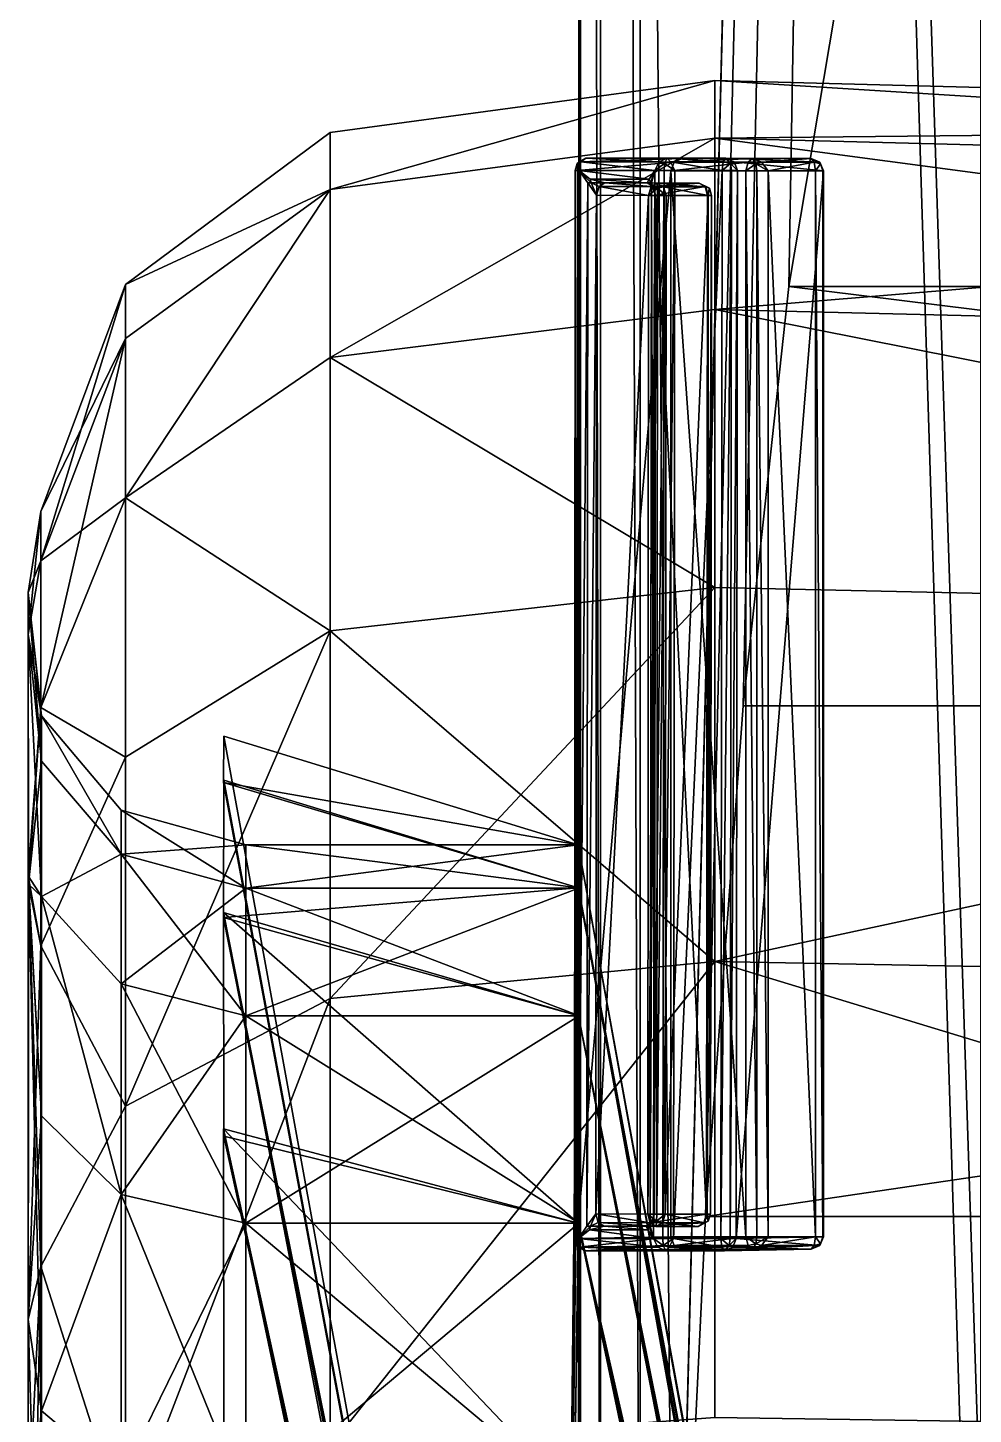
# Model space of a CAD drawing. Extents: x -2.45 to 2.44, y -4.51 to 4.52.
# Drawn here: x -2.2979 to -2.1076, y -2.4475 to -2.1686 of the extents above; entities that cross this region are included whole.
import ezdxf

# ---------------------------------------------------------------- set-up
doc = ezdxf.new("R2010")
doc.units = 0

msp = doc.modelspace()

# ---------------------------------------------------------------- linework, layer by layer
for points in [[(-2.10609, -2.47099, 1.87388), (-2.10609, -0.38171, 1.87388), (-2.17463, -0.38782, 1.64822)], [(-2.16783, -2.55005, 1.32144), (-2.18663, -0.38888, 1.5308), (-2.11295, -0.38231, 0.71035)], [(-2.16715, -2.52499, 1.31384), (-2.16783, -2.55005, 1.32144), (-2.11295, -0.38231, 0.71035)], [(-2.16152, -2.40776, 1.25118), (-2.16715, -2.52499, 1.31384), (-2.11295, -0.38231, 0.71035)], [(-2.11295, -0.38231, 0.71035), (-2.15394, -2.30501, 1.16685), (-2.16152, -2.40776, 1.25118)], [(-2.11295, -0.38231, 0.71035), (-2.14472, -2.22068, 1.0641), (-2.15394, -2.30501, 1.16685)], [(-2.11295, -0.38231, 0.71035), (-2.13419, -2.15801, 0.94686), (-2.14472, -2.22068, 1.0641)], [(-2.18262, -2.56626, 1.61147), (-2.1826, -0.38853, 1.61151), (-2.187, -0.38892, 1.56853)], [(-2.187, -2.5711, 1.56852), (-2.187, -0.38892, 1.56853), (-2.18663, -0.38888, 1.5308)], [(-2.187, -2.5711, 1.56852), (-2.18663, -0.38888, 1.5308), (-2.18663, -2.57071, 1.5308)], [(-2.18262, -2.56626, 1.61147), (-2.187, -0.38892, 1.56853), (-2.187, -2.5711, 1.56852)], [(-2.16783, -2.55005, 1.32144), (-2.18663, -2.57071, 1.5308), (-2.18663, -0.38888, 1.5308)], [(-2.17465, -2.55748, 1.64813), (-2.1826, -0.38853, 1.61151), (-2.18262, -2.56626, 1.61147)], [(-2.17465, -2.55748, 1.64813), (-2.17463, -0.38782, 1.64822), (-2.1826, -0.38853, 1.61151)], [(-2.17463, -0.38782, 1.64822), (-2.17465, -2.55748, 1.64813), (-2.10918, -2.48551, 1.86373)], [(-2.17463, -0.38782, 1.64822), (-2.10918, -2.48551, 1.86373), (-2.10609, -2.47099, 1.87388)], [(-2.13419, -2.15801, 0.94686), (-1.46374, -2.22068, 1.0641), (-2.14472, -2.22068, 1.0641)], [(-2.13419, -2.15801, 0.94686), (-2.14472, -2.22068, 1.0641), (-2.14472, -2.22068, 1.0641)], [(-2.13419, -2.15801, 0.94686), (-2.14472, -2.22068, 1.0641), (-2.13419, -2.15801, 0.94686)], [(-2.13419, -2.15801, 0.94686), (-1.46374, -2.15801, 0.94686), (-1.46374, -2.22068, 1.0641)], [(-2.15965, -2.17919, 0.69632), (-2.23704, -2.18968, 0.69632), (-2.23704, -2.20111, 0.81236)], [(-2.15965, -2.17919, 0.69632), (-2.23704, -2.20111, 0.81236), (-2.15965, -2.19082, 0.81441)], [(-2.15965, -2.17919, 0.69632), (-2.15965, -2.19082, 0.57823), (-2.23704, -2.20111, 0.58028)], [(-2.15965, -2.17919, 0.69632), (-2.23704, -2.20111, 0.58028), (-2.23704, -2.18968, 0.69632)], [(-1.84293, -2.18755, 0.69632), (-2.15965, -2.17919, 0.69632), (-2.15965, -2.19082, 0.81441)], [(-1.84293, -2.19902, 0.57986), (-2.15965, -2.19082, 0.57823), (-2.15965, -2.17919, 0.69632)], [(-1.84293, -2.19902, 0.57986), (-2.15965, -2.17919, 0.69632), (-1.84293, -2.18755, 0.69632)], [(-1.84293, -2.18755, 0.69632), (-2.15965, -2.19082, 0.81441), (-1.84293, -2.19902, 0.81277)], [(-2.23704, -2.20111, 0.58028), (-2.2782, -2.22025, 0.69632), (-2.23704, -2.18968, 0.69632)], [(-2.2782, -2.22025, 0.69632), (-2.23704, -2.20111, 0.81236), (-2.23704, -2.18968, 0.69632)], [(-2.15965, -2.19082, 0.81441), (-2.23704, -2.20111, 0.81236), (-2.23704, -2.23496, 0.92394)], [(-2.15965, -2.19082, 0.81441), (-2.23704, -2.23496, 0.92394), (-2.15965, -2.22526, 0.92796)], [(-2.15965, -2.19082, 0.57823), (-2.15965, -2.22526, 0.46468), (-2.23704, -2.23496, 0.46869)], [(-2.15965, -2.19082, 0.57823), (-2.23704, -2.23496, 0.46869), (-2.23704, -2.20111, 0.58028)], [(-1.84293, -2.23299, 0.92475), (-1.84293, -2.19902, 0.81277), (-2.15965, -2.19082, 0.81441)], [(-1.84293, -2.23299, 0.92475), (-2.15965, -2.19082, 0.81441), (-2.15965, -2.22526, 0.92796)], [(-1.84293, -2.19902, 0.57986), (-2.15965, -2.22526, 0.46468), (-2.15965, -2.19082, 0.57823)], [(-2.18558, -2.19485, 1.7183), (-2.1866, -2.19557, 1.71701), (-2.18735, -2.19589, 1.71825)], [(-2.18558, -2.19485, 1.7183), (-2.18735, -2.19589, 1.71825), (-2.18685, -2.19557, 1.71956)], [(-2.18685, -2.19557, 1.71956), (-2.16621, -2.19491, 1.74874), (-2.18558, -2.19485, 1.7183)], [(-2.18685, -2.19557, 1.71956), (-2.16781, -2.19565, 1.74949), (-2.16621, -2.19491, 1.74874)], [(-2.18558, -2.19485, 1.7183), (-2.17081, -2.19557, 1.69994), (-2.1866, -2.19557, 1.71701)], [(-2.15207, -2.19492, 1.75634), (-2.16925, -2.19485, 1.70063), (-2.18558, -2.19485, 1.7183)], [(-2.15207, -2.19492, 1.75634), (-2.18558, -2.19485, 1.7183), (-2.16621, -2.19491, 1.74874)], [(-2.18558, -2.19485, 1.7183), (-2.16925, -2.19485, 1.70063), (-2.17081, -2.19557, 1.69994)], [(-2.16925, -2.19485, 1.70063), (-2.16978, -2.19589, 1.69879), (-2.17081, -2.19557, 1.69994)], [(-2.16925, -2.19485, 1.70063), (-2.16858, -2.19557, 1.69846), (-2.16978, -2.19589, 1.69879)], [(-2.14022, -2.19492, 1.7527), (-2.1574, -2.19485, 1.69697), (-2.16925, -2.19485, 1.70063)], [(-2.14022, -2.19492, 1.7527), (-2.16925, -2.19485, 1.70063), (-2.15207, -2.19492, 1.75634)], [(-2.16925, -2.19485, 1.70063), (-2.1574, -2.19485, 1.69697), (-2.15794, -2.19557, 1.69522)], [(-2.16925, -2.19485, 1.70063), (-2.15794, -2.19557, 1.69522), (-2.16858, -2.19557, 1.69846)], [(-2.15207, -2.19492, 1.75634), (-2.16621, -2.19491, 1.74874), (-2.16781, -2.19565, 1.74949)], [(-2.15207, -2.19492, 1.75634), (-2.16781, -2.19565, 1.74949), (-2.15291, -2.19564, 1.75747)], [(-2.1574, -2.19485, 1.69697), (-2.1565, -2.19589, 1.69506), (-2.15794, -2.19557, 1.69522)], [(-2.1574, -2.19485, 1.69697), (-2.15575, -2.19557, 1.69637), (-2.1565, -2.19589, 1.69506)], [(-2.1574, -2.19485, 1.69697), (-2.14022, -2.19492, 1.7527), (-2.13849, -2.19565, 1.75234)], [(-2.1574, -2.19485, 1.69697), (-2.13849, -2.19565, 1.75234), (-2.15575, -2.19557, 1.69637)], [(-2.15207, -2.19492, 1.75634), (-2.15291, -2.19564, 1.75747), (-2.1514, -2.19597, 1.75814)], [(-2.15207, -2.19492, 1.75634), (-2.1514, -2.19597, 1.75814), (-2.15023, -2.19565, 1.75786)], [(-2.15023, -2.19565, 1.75786), (-2.14022, -2.19492, 1.7527), (-2.15207, -2.19492, 1.75634)], [(-2.15023, -2.19565, 1.75786), (-2.13963, -2.19565, 1.7546), (-2.14022, -2.19492, 1.7527)], [(-2.14022, -2.19492, 1.7527), (-2.13963, -2.19565, 1.7546), (-2.13835, -2.19597, 1.75389)], [(-2.14022, -2.19492, 1.7527), (-2.13835, -2.19597, 1.75389), (-2.13849, -2.19565, 1.75234)], [(-2.18692, -2.19732, 1.71634), (-2.18707, -2.41217, 1.71587), (-2.18786, -2.41216, 1.71781)], [(-2.18692, -2.19732, 1.71634), (-2.18786, -2.41216, 1.71781), (-2.18771, -2.19732, 1.71825)], [(-2.18771, -2.19732, 1.71825), (-2.18786, -2.41216, 1.71781), (-2.18742, -2.41214, 1.71979)], [(-2.18692, -2.19732, 1.71634), (-2.18771, -2.19732, 1.71825), (-2.18735, -2.19589, 1.71825)], [(-2.18726, -2.19733, 1.72026), (-2.18735, -2.19589, 1.71825), (-2.18771, -2.19732, 1.71825)], [(-2.18771, -2.19732, 1.71825), (-2.18742, -2.41214, 1.71979), (-2.18726, -2.19733, 1.72026)], [(-2.16847, -2.1974, 1.7498), (-2.18726, -2.19733, 1.72026), (-2.18742, -2.41214, 1.71979)], [(-2.16847, -2.1974, 1.7498), (-2.18742, -2.41214, 1.71979), (-2.16847, -2.41181, 1.7498)], [(-2.18692, -2.19732, 1.71634), (-2.18735, -2.19589, 1.71825), (-2.1866, -2.19557, 1.71701)], [(-2.18726, -2.19733, 1.72026), (-2.18685, -2.19557, 1.71956), (-2.18735, -2.19589, 1.71825)], [(-2.18726, -2.19733, 1.72026), (-2.16781, -2.19565, 1.74949), (-2.18685, -2.19557, 1.71956)], [(-2.18726, -2.19733, 1.72026), (-2.16847, -2.1974, 1.7498), (-2.16781, -2.19565, 1.74949)], [(-2.18692, -2.19732, 1.71634), (-2.18707, -2.41217, 1.71587), (-2.18707, -2.41217, 1.71587)], [(-2.18692, -2.19732, 1.71634), (-2.18707, -2.41217, 1.71587), (-2.18692, -2.19732, 1.71634)], [(-2.18521, -2.1998, 1.71553), (-2.18707, -2.41217, 1.71587), (-2.18692, -2.19732, 1.71634)], [(-2.1866, -2.19557, 1.71701), (-2.1717, -2.19732, 1.69992), (-2.18692, -2.19732, 1.71634)], [(-2.1717, -2.19732, 1.69992), (-2.18692, -2.19732, 1.71634), (-2.18692, -2.19732, 1.71634)], [(-2.1717, -2.19732, 1.69992), (-2.18692, -2.19732, 1.71634), (-2.1717, -2.19732, 1.69992)], [(-2.18692, -2.19732, 1.71634), (-2.18471, -2.19907, 1.715), (-2.18448, -2.1998, 1.71522)], [(-2.18692, -2.19732, 1.71634), (-2.18448, -2.1998, 1.71522), (-2.18521, -2.1998, 1.71553)], [(-2.18692, -2.19732, 1.71634), (-2.1717, -2.19732, 1.69992), (-2.17284, -2.19907, 1.70223)], [(-2.18692, -2.19732, 1.71634), (-2.17284, -2.19907, 1.70223), (-2.18471, -2.19907, 1.715)], [(-2.1866, -2.19557, 1.71701), (-2.17081, -2.19557, 1.69994), (-2.1717, -2.19732, 1.69992)], [(-2.1717, -2.19732, 1.69992), (-2.1726, -2.1998, 1.70245), (-2.17284, -2.19907, 1.70223)], [(-2.1717, -2.19732, 1.69992), (-2.17196, -2.41217, 1.69908), (-2.17261, -2.40969, 1.70087)], [(-2.1717, -2.19732, 1.69992), (-2.17261, -2.40969, 1.70087), (-2.17235, -2.1998, 1.7017)], [(-2.1717, -2.19732, 1.69992), (-2.17235, -2.1998, 1.7017), (-2.1726, -2.1998, 1.70245)], [(-2.17196, -2.41217, 1.69908), (-2.1717, -2.19732, 1.69992), (-2.1717, -2.19732, 1.69992)], [(-2.17196, -2.41217, 1.69908), (-2.1717, -2.19732, 1.69992), (-2.17196, -2.41217, 1.69908)], [(-2.16983, -2.19732, 1.69842), (-2.17009, -2.41217, 1.69757), (-2.17196, -2.41217, 1.69908)], [(-2.16983, -2.19732, 1.69842), (-2.17196, -2.41217, 1.69908), (-2.1717, -2.19732, 1.69992)], [(-2.1717, -2.19732, 1.69992), (-2.17081, -2.19557, 1.69994), (-2.16978, -2.19589, 1.69879)], [(-2.1717, -2.19732, 1.69992), (-2.16978, -2.19589, 1.69879), (-2.16983, -2.19732, 1.69842)], [(-2.16766, -2.19732, 1.69736), (-2.16792, -2.41217, 1.69652), (-2.17009, -2.41217, 1.69757)], [(-2.16766, -2.19732, 1.69736), (-2.17009, -2.41217, 1.69757), (-2.16983, -2.19732, 1.69842)], [(-2.16766, -2.19732, 1.69736), (-2.16983, -2.19732, 1.69842), (-2.16978, -2.19589, 1.69879)], [(-2.16766, -2.19732, 1.69736), (-2.16978, -2.19589, 1.69879), (-2.16858, -2.19557, 1.69846)], [(-2.16858, -2.19557, 1.69846), (-2.15794, -2.19557, 1.69522), (-2.15818, -2.19732, 1.69444)], [(-2.16858, -2.19557, 1.69846), (-2.15818, -2.19732, 1.69444), (-2.16766, -2.19732, 1.69736)], [(-2.15291, -2.19564, 1.75747), (-2.16781, -2.19565, 1.74949), (-2.16847, -2.1974, 1.7498)], [(-2.15291, -2.19564, 1.75747), (-2.16847, -2.1974, 1.7498), (-2.15342, -2.1974, 1.75787)], [(-2.15342, -2.41181, 1.75787), (-2.15342, -2.1974, 1.75787), (-2.16847, -2.1974, 1.7498)], [(-2.15342, -2.41181, 1.75787), (-2.16847, -2.1974, 1.7498), (-2.16847, -2.41181, 1.7498)], [(-2.15818, -2.19732, 1.69444), (-2.15844, -2.41217, 1.6936), (-2.16792, -2.41217, 1.69652)], [(-2.15818, -2.19732, 1.69444), (-2.16792, -2.41217, 1.69652), (-2.16766, -2.19732, 1.69736)], [(-2.1563, -2.19732, 1.69458), (-2.15655, -2.41216, 1.69377), (-2.15844, -2.41217, 1.6936)], [(-2.1563, -2.19732, 1.69458), (-2.15844, -2.41217, 1.6936), (-2.15818, -2.19732, 1.69444)], [(-2.15818, -2.19732, 1.69444), (-2.15794, -2.19557, 1.69522), (-2.1565, -2.19589, 1.69506)], [(-2.15818, -2.19732, 1.69444), (-2.1565, -2.19589, 1.69506), (-2.1563, -2.19732, 1.69458)], [(-2.15508, -2.19732, 1.69608), (-2.15534, -2.41215, 1.69523), (-2.15655, -2.41216, 1.69377)], [(-2.15508, -2.19732, 1.69608), (-2.15655, -2.41216, 1.69377), (-2.1563, -2.19732, 1.69458)], [(-2.15508, -2.19732, 1.69608), (-2.1565, -2.19589, 1.69506), (-2.15575, -2.19557, 1.69637)], [(-2.15508, -2.19732, 1.69608), (-2.1563, -2.19732, 1.69458), (-2.1565, -2.19589, 1.69506)], [(-2.15575, -2.19557, 1.69637), (-2.13849, -2.19565, 1.75234), (-2.13775, -2.1974, 1.75229)], [(-2.15575, -2.19557, 1.69637), (-2.13775, -2.1974, 1.75229), (-2.15508, -2.19732, 1.69608)], [(-2.13775, -2.1974, 1.75229), (-2.15534, -2.41215, 1.69523), (-2.15508, -2.19732, 1.69608)], [(-2.13775, -2.1974, 1.75229), (-2.13775, -2.41183, 1.75229), (-2.15534, -2.41215, 1.69523)], [(-2.15342, -2.1974, 1.75787), (-2.1514, -2.19597, 1.75814), (-2.15291, -2.19564, 1.75747)], [(-2.15342, -2.1974, 1.75787), (-2.15118, -2.1974, 1.75848), (-2.1514, -2.19597, 1.75814)], [(-2.15118, -2.41181, 1.75848), (-2.15118, -2.1974, 1.75848), (-2.15342, -2.1974, 1.75787)], [(-2.15118, -2.41181, 1.75848), (-2.15342, -2.1974, 1.75787), (-2.15342, -2.41181, 1.75787)], [(-2.14887, -2.1974, 1.75831), (-2.15023, -2.19565, 1.75786), (-2.1514, -2.19597, 1.75814)], [(-2.14887, -2.1974, 1.75831), (-2.1514, -2.19597, 1.75814), (-2.15118, -2.1974, 1.75848)], [(-2.14887, -2.41181, 1.75831), (-2.14887, -2.1974, 1.75831), (-2.15118, -2.1974, 1.75848)], [(-2.14887, -2.41181, 1.75831), (-2.15118, -2.1974, 1.75848), (-2.15118, -2.41181, 1.75848)], [(-2.14887, -2.1974, 1.75831), (-2.13963, -2.19565, 1.7546), (-2.15023, -2.19565, 1.75786)], [(-2.14887, -2.1974, 1.75831), (-2.13939, -2.1974, 1.75538), (-2.13963, -2.19565, 1.7546)], [(-2.13939, -2.41181, 1.75538), (-2.13939, -2.1974, 1.75538), (-2.14887, -2.1974, 1.75831)], [(-2.13939, -2.41181, 1.75538), (-2.14887, -2.1974, 1.75831), (-2.14887, -2.41181, 1.75831)], [(-2.13939, -2.1974, 1.75538), (-2.13835, -2.19597, 1.75389), (-2.13963, -2.19565, 1.7546)], [(-2.13939, -2.1974, 1.75538), (-2.13793, -2.1974, 1.75417), (-2.13835, -2.19597, 1.75389)], [(-2.13791, -2.41182, 1.75424), (-2.13793, -2.1974, 1.75417), (-2.13939, -2.1974, 1.75538)], [(-2.13791, -2.41182, 1.75424), (-2.13939, -2.1974, 1.75538), (-2.13939, -2.41181, 1.75538)], [(-2.13775, -2.1974, 1.75229), (-2.13849, -2.19565, 1.75234), (-2.13835, -2.19597, 1.75389)], [(-2.13775, -2.1974, 1.75229), (-2.13835, -2.19597, 1.75389), (-2.13793, -2.1974, 1.75417)], [(-2.13775, -2.41183, 1.75229), (-2.13775, -2.1974, 1.75229), (-2.13793, -2.1974, 1.75417)], [(-2.13775, -2.41183, 1.75229), (-2.13793, -2.1974, 1.75417), (-2.13791, -2.41182, 1.75424)], [(-2.18521, -2.1998, 1.71553), (-2.18535, -2.40969, 1.71507), (-2.18707, -2.41217, 1.71587)], [(-2.18343, -2.20228, 1.71617), (-2.18535, -2.40969, 1.71507), (-2.18521, -2.1998, 1.71553)], [(-2.18343, -2.20228, 1.71617), (-2.18521, -2.1998, 1.71553), (-2.18448, -2.1998, 1.71522)], [(-2.18174, -2.19981, 1.71436), (-2.18448, -2.1998, 1.71522), (-2.18471, -2.19907, 1.715)], [(-2.18471, -2.19907, 1.715), (-2.17284, -2.19907, 1.70223), (-2.17323, -2.19981, 1.70523)], [(-2.18471, -2.19907, 1.715), (-2.17323, -2.19981, 1.70523), (-2.18174, -2.19981, 1.71436)], [(-2.18343, -2.20228, 1.71617), (-2.18448, -2.1998, 1.71522), (-2.18293, -2.20053, 1.71565)], [(-2.18174, -2.19981, 1.71436), (-2.18293, -2.20053, 1.71565), (-2.18448, -2.1998, 1.71522)], [(-2.17296, -2.20232, 1.72573), (-2.18343, -2.20228, 1.71617), (-2.18293, -2.20053, 1.71565)], [(-2.17246, -2.20057, 1.7252), (-2.18293, -2.20053, 1.71565), (-2.18174, -2.19981, 1.71436)], [(-2.17296, -2.20232, 1.72573), (-2.18293, -2.20053, 1.71565), (-2.17246, -2.20057, 1.7252)], [(-2.18174, -2.19981, 1.71436), (-2.17323, -2.19981, 1.70523), (-2.16277, -2.19984, 1.71479)], [(-2.18174, -2.19981, 1.71436), (-2.16277, -2.19984, 1.71479), (-2.17127, -2.19984, 1.72392)], [(-2.17246, -2.20057, 1.7252), (-2.18174, -2.19981, 1.71436), (-2.17127, -2.19984, 1.72392)], [(-2.17323, -2.19981, 1.70523), (-2.17284, -2.19907, 1.70223), (-2.1726, -2.1998, 1.70245)], [(-2.17323, -2.19981, 1.70523), (-2.1726, -2.1998, 1.70245), (-2.17204, -2.20053, 1.70394)], [(-2.17204, -2.20053, 1.70394), (-2.16277, -2.19984, 1.71479), (-2.17323, -2.19981, 1.70523)], [(-2.17296, -2.20232, 1.72573), (-2.17246, -2.20057, 1.7252), (-2.17119, -2.2009, 1.72593)], [(-2.17235, -2.1998, 1.7017), (-2.17261, -2.40969, 1.70087), (-2.1718, -2.40722, 1.7026)], [(-2.17155, -2.20228, 1.70341), (-2.17204, -2.20053, 1.70394), (-2.1726, -2.1998, 1.70245)], [(-2.17155, -2.20228, 1.70341), (-2.1726, -2.1998, 1.70245), (-2.17235, -2.1998, 1.7017)], [(-2.17127, -2.19984, 1.72392), (-2.17119, -2.2009, 1.72593), (-2.17246, -2.20057, 1.7252)], [(-2.17235, -2.1998, 1.7017), (-2.1718, -2.40722, 1.7026), (-2.17155, -2.20228, 1.70341)], [(-2.17204, -2.20053, 1.70394), (-2.16157, -2.20057, 1.7135), (-2.16277, -2.19984, 1.71479)], [(-2.17155, -2.20228, 1.70341), (-2.16157, -2.20057, 1.7135), (-2.17204, -2.20053, 1.70394)], [(-2.17155, -2.20228, 1.70341), (-2.16108, -2.20232, 1.71296), (-2.16157, -2.20057, 1.7135)], [(-2.17127, -2.19984, 1.72392), (-2.16998, -2.20058, 1.7251), (-2.17119, -2.2009, 1.72593)], [(-2.17127, -2.19984, 1.72392), (-2.16277, -2.19984, 1.71479), (-2.16147, -2.20058, 1.71597)], [(-2.17127, -2.19984, 1.72392), (-2.16147, -2.20058, 1.71597), (-2.16998, -2.20058, 1.7251)], [(-2.16944, -2.20233, 1.72559), (-2.17119, -2.2009, 1.72593), (-2.16998, -2.20058, 1.7251)], [(-2.16998, -2.20058, 1.7251), (-2.16147, -2.20058, 1.71597), (-2.16094, -2.20233, 1.71645)], [(-2.16998, -2.20058, 1.7251), (-2.16094, -2.20233, 1.71645), (-2.16944, -2.20233, 1.72559)], [(-2.16277, -2.19984, 1.71479), (-2.16157, -2.20057, 1.7135), (-2.16073, -2.2009, 1.7147)], [(-2.16277, -2.19984, 1.71479), (-2.16073, -2.2009, 1.7147), (-2.16147, -2.20058, 1.71597)], [(-2.16108, -2.20232, 1.71296), (-2.16073, -2.2009, 1.7147), (-2.16157, -2.20057, 1.7135)], [(-2.16094, -2.20233, 1.71645), (-2.16147, -2.20058, 1.71597), (-2.16073, -2.2009, 1.7147)], [(-1.84293, -2.19902, 0.57986), (-1.84293, -2.23299, 0.46788), (-2.15965, -2.22526, 0.46468)], [(-2.2782, -2.2632, 0.48039), (-2.2782, -2.23109, 0.58624), (-2.23704, -2.20111, 0.58028)], [(-2.2782, -2.2632, 0.48039), (-2.23704, -2.20111, 0.58028), (-2.23704, -2.23496, 0.46869)], [(-2.23704, -2.20111, 0.58028), (-2.2782, -2.23109, 0.58624), (-2.2782, -2.22025, 0.69632)], [(-2.2782, -2.22025, 0.69632), (-2.2782, -2.23109, 0.80639), (-2.23704, -2.20111, 0.81236)], [(-2.23704, -2.20111, 0.81236), (-2.2782, -2.23109, 0.80639), (-2.2782, -2.2632, 0.91224)], [(-2.23704, -2.20111, 0.81236), (-2.2782, -2.2632, 0.91224), (-2.23704, -2.23496, 0.92394)], [(-2.18343, -2.20228, 1.71617), (-2.18356, -2.40722, 1.71572), (-2.18535, -2.40969, 1.71507)], [(-2.18356, -2.40722, 1.71572), (-2.18343, -2.20228, 1.71617), (-2.17296, -2.20232, 1.72573)], [(-2.18356, -2.40722, 1.71572), (-2.17296, -2.20232, 1.72573), (-2.17309, -2.40726, 1.72528)], [(-2.17117, -2.20233, 1.72638), (-2.17309, -2.40726, 1.72528), (-2.17296, -2.20232, 1.72573)], [(-2.17117, -2.20233, 1.72638), (-2.17132, -2.40726, 1.72592), (-2.17309, -2.40726, 1.72528)], [(-2.17296, -2.20232, 1.72573), (-2.17119, -2.2009, 1.72593), (-2.17117, -2.20233, 1.72638)], [(-2.17155, -2.20228, 1.70341), (-2.1718, -2.40722, 1.7026), (-2.16133, -2.40726, 1.71216)], [(-2.17155, -2.20228, 1.70341), (-2.16133, -2.40726, 1.71216), (-2.16108, -2.20232, 1.71296)], [(-2.16944, -2.20233, 1.72559), (-2.16961, -2.40726, 1.7251), (-2.17132, -2.40726, 1.72592)], [(-2.16944, -2.20233, 1.72559), (-2.17132, -2.40726, 1.72592), (-2.17117, -2.20233, 1.72638)], [(-2.16944, -2.20233, 1.72559), (-2.17117, -2.20233, 1.72638), (-2.17119, -2.2009, 1.72593)], [(-2.16094, -2.20233, 1.71645), (-2.16116, -2.40726, 1.71567), (-2.16961, -2.40726, 1.7251)], [(-2.16094, -2.20233, 1.71645), (-2.16961, -2.40726, 1.7251), (-2.16944, -2.20233, 1.72559)], [(-2.16108, -2.20232, 1.71296), (-2.16133, -2.40726, 1.71216), (-2.16052, -2.40726, 1.71388)], [(-2.16028, -2.20233, 1.71468), (-2.16052, -2.40726, 1.71388), (-2.16116, -2.40726, 1.71567)], [(-2.16028, -2.20233, 1.71468), (-2.16116, -2.40726, 1.71567), (-2.16094, -2.20233, 1.71645)], [(-2.16108, -2.20232, 1.71296), (-2.16028, -2.20233, 1.71468), (-2.16073, -2.2009, 1.7147)], [(-2.16108, -2.20232, 1.71296), (-2.16052, -2.40726, 1.71388), (-2.16028, -2.20233, 1.71468)], [(-2.16094, -2.20233, 1.71645), (-2.16073, -2.2009, 1.7147), (-2.16028, -2.20233, 1.71468)], [(-2.29524, -2.27585, 0.59514), (-2.29524, -2.26589, 0.69632), (-2.2782, -2.22025, 0.69632)], [(-2.29524, -2.27585, 0.59514), (-2.2782, -2.22025, 0.69632), (-2.2782, -2.23109, 0.58624)], [(-2.29524, -2.26589, 0.69632), (-2.2782, -2.23109, 0.80639), (-2.2782, -2.22025, 0.69632)], [(-2.14472, -2.22068, 1.0641), (-1.46374, -2.30501, 1.16685), (-2.15394, -2.30501, 1.16685)], [(-2.14472, -2.22068, 1.0641), (-2.15394, -2.30501, 1.16685), (-2.15394, -2.30501, 1.16685)], [(-2.14472, -2.22068, 1.0641), (-2.15394, -2.30501, 1.16685), (-2.14472, -2.22068, 1.0641)], [(-2.14472, -2.22068, 1.0641), (-1.46374, -2.22068, 1.0641), (-1.46374, -2.30501, 1.16685)], [(-2.15965, -2.2812, 1.0326), (-2.15965, -2.22526, 0.92796), (-2.23704, -2.23496, 0.92394)], [(-2.15965, -2.2812, 0.36003), (-2.23704, -2.23496, 0.46869), (-2.15965, -2.22526, 0.46468)], [(-1.84293, -2.28815, 1.02796), (-1.84293, -2.23299, 0.92475), (-2.15965, -2.22526, 0.92796)], [(-1.84293, -2.28815, 1.02796), (-2.15965, -2.22526, 0.92796), (-2.15965, -2.2812, 1.0326)], [(-1.84293, -2.28815, 0.36468), (-2.15965, -2.2812, 0.36003), (-2.15965, -2.22526, 0.46468)], [(-1.84293, -2.28815, 0.36468), (-2.15965, -2.22526, 0.46468), (-1.84293, -2.23299, 0.46788)], [(-2.29524, -2.30536, 0.49786), (-2.29524, -2.27585, 0.59514), (-2.2782, -2.23109, 0.58624)], [(-2.29524, -2.30536, 0.49786), (-2.2782, -2.23109, 0.58624), (-2.2782, -2.2632, 0.48039)], [(-2.29524, -2.26589, 0.69632), (-2.29524, -2.27585, 0.79749), (-2.2782, -2.23109, 0.80639)], [(-2.29524, -2.27585, 0.79749), (-2.2782, -2.2632, 0.91224), (-2.2782, -2.23109, 0.80639)], [(-2.23704, -2.28993, 0.36586), (-2.2782, -2.2632, 0.48039), (-2.23704, -2.23496, 0.46869)], [(-2.2782, -2.2632, 0.91224), (-2.23704, -2.28993, 1.02677), (-2.23704, -2.23496, 0.92394)], [(-2.15965, -2.2812, 1.0326), (-2.23704, -2.23496, 0.92394), (-2.23704, -2.28993, 1.02677)], [(-2.15965, -2.2812, 0.36003), (-2.23704, -2.28993, 0.36586), (-2.23704, -2.23496, 0.46869)], [(-2.2782, -2.31534, 0.38284), (-2.29524, -2.30536, 0.49786), (-2.2782, -2.2632, 0.48039)], [(-2.29524, -2.27585, 0.79749), (-2.29524, -2.30536, 0.89478), (-2.2782, -2.2632, 0.91224)], [(-2.29524, -2.30536, 0.89478), (-2.2782, -2.31534, 1.00979), (-2.2782, -2.2632, 0.91224)], [(-2.23704, -2.28993, 0.36586), (-2.2782, -2.31534, 0.38284), (-2.2782, -2.2632, 0.48039)], [(-2.2782, -2.2632, 0.91224), (-2.2782, -2.31534, 1.00979), (-2.23704, -2.28993, 1.02677)], [(-2.29524, -2.26589, 0.69632), (-2.29781, -2.28223, 0.63987), (-2.29776, -2.29066, 0.79455)], [(-2.29524, -2.26589, 0.69632), (-2.29524, -2.27585, 0.59514), (-2.29781, -2.28223, 0.63987)], [(-2.29524, -2.26589, 0.69632), (-2.29776, -2.29066, 0.79455), (-2.29524, -2.27585, 0.79749)], [(-2.29524, -2.30536, 0.49786), (-2.29781, -2.28223, 0.63987), (-2.29524, -2.27585, 0.59514)], [(-2.29776, -2.29066, 0.79455), (-2.29524, -2.30536, 0.89478), (-2.29524, -2.27585, 0.79749)], [(-2.15965, -2.2812, 1.0326), (-2.23704, -2.28993, 1.02677), (-2.23704, -2.3639, 1.11691)], [(-2.15965, -2.2812, 1.0326), (-2.23704, -2.3639, 1.11691), (-2.15965, -2.35647, 1.12433)], [(-2.15965, -2.35647, 0.2683), (-2.23704, -2.28993, 0.36586), (-2.15965, -2.2812, 0.36003)], [(-1.84293, -2.28815, 1.02796), (-2.15965, -2.2812, 1.0326), (-2.15965, -2.35647, 1.12433)], [(-1.84293, -2.28815, 0.36468), (-2.15965, -2.35647, 0.2683), (-2.15965, -2.2812, 0.36003)], [(-2.29524, -2.30536, 0.49786), (-2.29771, -2.34089, 0.45272), (-2.29781, -2.28223, 0.63987)], [(-2.29507, -2.31616, 0.60316), (-2.29781, -2.28223, 0.63987), (-2.29771, -2.34089, 0.45272)], [(-2.29507, -2.31616, 0.60316), (-2.29507, -2.30699, 0.69632), (-2.29781, -2.28223, 0.63987)], [(-2.29776, -2.29066, 0.79455), (-2.29781, -2.28223, 0.63987), (-2.29507, -2.30699, 0.69632)], [(-2.2782, -2.38551, 0.29734), (-2.2782, -2.31534, 0.38284), (-2.23704, -2.28993, 0.36586)], [(-2.2782, -2.38551, 0.29734), (-2.23704, -2.28993, 0.36586), (-2.23704, -2.3639, 0.27572)], [(-2.23704, -2.28993, 1.02677), (-2.2782, -2.31534, 1.00979), (-2.2782, -2.38551, 1.09529)], [(-2.23704, -2.28993, 1.02677), (-2.2782, -2.38551, 1.09529), (-2.23704, -2.3639, 1.11691)], [(-2.15965, -2.35647, 0.2683), (-2.23704, -2.3639, 0.27572), (-2.23704, -2.28993, 0.36586)], [(-1.84293, -2.28815, 1.02796), (-2.15965, -2.35647, 1.12433), (-1.84293, -2.36239, 1.11841)], [(-1.84293, -2.28815, 0.36468), (-1.84293, -2.36239, 0.27422), (-2.15965, -2.35647, 0.2683)], [(-2.29776, -2.29066, 0.79455), (-2.29776, -2.3392, 0.93433), (-2.29524, -2.30536, 0.89478)], [(-2.29776, -2.29066, 0.79455), (-2.29507, -2.30699, 0.69632), (-2.29507, -2.31616, 0.78947)], [(-2.29507, -2.34334, 0.87905), (-2.29776, -2.3392, 0.93433), (-2.29776, -2.29066, 0.79455)], [(-2.29507, -2.34334, 0.87905), (-2.29776, -2.29066, 0.79455), (-2.29507, -2.31616, 0.78947)], [(-2.29776, -2.3392, 0.93433), (-2.29524, -2.35329, 0.98444), (-2.29524, -2.30536, 0.89478)], [(-2.29771, -2.34089, 0.45272), (-2.29524, -2.30536, 0.49786), (-2.29524, -2.35329, 0.4082)], [(-2.2782, -2.31534, 0.38284), (-2.29524, -2.35329, 0.4082), (-2.29524, -2.30536, 0.49786)], [(-2.29524, -2.30536, 0.89478), (-2.29524, -2.35329, 0.98444), (-2.2782, -2.31534, 1.00979)], [(-1.46374, -2.30501, 1.16685), (-1.46374, -2.40776, 1.25118), (-2.16152, -2.40776, 1.25118)], [(-1.46374, -2.30501, 1.16685), (-2.16152, -2.40776, 1.25118), (-2.15394, -2.30501, 1.16685)], [(-2.16152, -2.40776, 1.25118), (-2.15394, -2.30501, 1.16685), (-2.15394, -2.30501, 1.16685)], [(-2.16152, -2.40776, 1.25118), (-2.15394, -2.30501, 1.16685), (-2.16152, -2.40776, 1.25118)], [(-2.29507, -2.30699, 0.69632), (-2.29507, -2.31616, 0.60316), (-2.27904, -2.33484, 0.60687)], [(-2.29507, -2.30699, 0.69632), (-2.27904, -2.33484, 0.60687), (-2.27904, -2.32603, 0.69632)], [(-2.27904, -2.33484, 0.78576), (-2.29507, -2.31616, 0.78947), (-2.29507, -2.30699, 0.69632)], [(-2.27904, -2.33484, 0.78576), (-2.29507, -2.30699, 0.69632), (-2.27904, -2.32603, 0.69632)], [(-2.25845, -2.32043, 0.60265), (-2.19092, -2.68086, 0.69765), (-2.25839, -2.31109, 0.69765)], [(-2.18711, -2.33295, 0.69632), (-2.25845, -2.32043, 0.60265), (-2.25839, -2.31109, 0.69765)], [(-2.19092, -2.68086, 0.69765), (-2.18711, -2.33295, 0.69632), (-2.25839, -2.31109, 0.69765)], [(-2.29507, -2.31616, 0.60316), (-2.29771, -2.34089, 0.45272), (-2.29507, -2.34334, 0.51358)], [(-2.2782, -2.38551, 0.29734), (-2.29524, -2.35329, 0.4082), (-2.2782, -2.31534, 0.38284)], [(-2.29524, -2.35329, 0.98444), (-2.2782, -2.38551, 1.09529), (-2.2782, -2.31534, 1.00979)], [(-2.27904, -2.33484, 0.60687), (-2.29507, -2.31616, 0.60316), (-2.29507, -2.34334, 0.51358)], [(-2.29507, -2.34334, 0.87905), (-2.29507, -2.31616, 0.78947), (-2.27904, -2.33484, 0.78576)], [(-2.19092, -2.68259, 0.71522), (-2.25845, -2.34762, 0.87872), (-2.25839, -2.31993, 0.78736)], [(-2.25845, -2.34762, 0.87872), (-2.18711, -2.34163, 0.78441), (-2.25839, -2.31993, 0.78736)], [(-2.25845, -2.32043, 0.60265), (-2.19092, -2.68312, 0.67479), (-2.19092, -2.68086, 0.69765)], [(-2.18711, -2.33295, 0.69632), (-2.18705, -2.34164, 0.60823), (-2.25845, -2.32043, 0.60265)], [(-2.18705, -2.34164, 0.60823), (-2.19092, -2.68312, 0.67479), (-2.25845, -2.32043, 0.60265)], [(-2.18711, -2.34163, 0.78441), (-2.19092, -2.68259, 0.71522), (-2.25839, -2.31993, 0.78736)], [(-2.27904, -2.32603, 0.69632), (-2.27904, -2.33484, 0.60687), (-2.25396, -2.34167, 0.60823)], [(-2.27904, -2.32603, 0.69632), (-2.25396, -2.34167, 0.60823), (-2.25396, -2.33299, 0.69632)], [(-2.27904, -2.33484, 0.78576), (-2.27904, -2.32603, 0.69632), (-2.25396, -2.33299, 0.69632)], [(-2.27904, -2.33484, 0.78576), (-2.25396, -2.33299, 0.69632), (-2.25396, -2.34167, 0.7844)], [(-2.25396, -2.33299, 0.69632), (-2.25396, -2.34167, 0.60823), (-2.18707, -2.34165, 0.60838)], [(-2.25396, -2.33299, 0.69632), (-2.18707, -2.34165, 0.60838), (-2.1871, -2.333, 0.69632)], [(-2.25396, -2.34167, 0.7844), (-2.25396, -2.33299, 0.69632), (-2.1871, -2.333, 0.69632)], [(-2.25396, -2.34167, 0.7844), (-2.1871, -2.333, 0.69632), (-2.18705, -2.34167, 0.7844)], [(-2.19092, -2.68086, 0.69765), (-2.12449, -2.67584, 0.69632), (-2.18711, -2.33295, 0.69632)], [(-2.18711, -2.33295, 0.69632), (-2.12449, -2.67584, 0.69632), (-2.12449, -2.67793, 0.67512)], [(-2.18711, -2.33295, 0.69632), (-2.12449, -2.67793, 0.67512), (-2.18705, -2.34164, 0.60823)], [(-2.1871, -2.333, 0.69632), (-2.12452, -2.67609, 0.68376), (-2.12449, -2.67793, 0.71751)], [(-2.1871, -2.333, 0.69632), (-2.12449, -2.67793, 0.71751), (-2.18705, -2.34167, 0.7844)], [(-2.1871, -2.333, 0.69632), (-2.18707, -2.34165, 0.60838), (-2.12452, -2.67609, 0.68376)], [(-2.27904, -2.33484, 0.60687), (-2.29507, -2.34334, 0.51358), (-2.27904, -2.36092, 0.52087)], [(-2.29507, -2.34334, 0.87905), (-2.27904, -2.33484, 0.78576), (-2.27904, -2.36092, 0.87176)], [(-2.25396, -2.34167, 0.60823), (-2.27904, -2.33484, 0.60687), (-2.27904, -2.36092, 0.52087)], [(-2.25396, -2.36736, 0.8691), (-2.27904, -2.36092, 0.87176), (-2.27904, -2.33484, 0.78576)], [(-2.25396, -2.36736, 0.8691), (-2.27904, -2.33484, 0.78576), (-2.25396, -2.34167, 0.7844)], [(-2.29524, -2.35329, 0.98444), (-2.29776, -2.3392, 0.93433), (-2.29776, -2.42846, 1.05235)], [(-2.29776, -2.3392, 0.93433), (-2.29507, -2.34334, 0.87905), (-2.29507, -2.38746, 0.9616)], [(-2.29776, -2.42846, 1.05235), (-2.29776, -2.3392, 0.93433), (-2.29507, -2.38746, 0.9616)], [(-2.29524, -2.41778, 0.32961), (-2.29781, -2.46925, 0.30125), (-2.29771, -2.34089, 0.45272)], [(-2.29771, -2.34089, 0.45272), (-2.29781, -2.46925, 0.30125), (-2.29507, -2.44685, 0.35867)], [(-2.29524, -2.41778, 0.32961), (-2.29771, -2.34089, 0.45272), (-2.29524, -2.35329, 0.4082)], [(-2.29771, -2.34089, 0.45272), (-2.29507, -2.44685, 0.35867), (-2.29507, -2.38746, 0.43103)], [(-2.29507, -2.38746, 0.43103), (-2.29507, -2.34334, 0.51358), (-2.29771, -2.34089, 0.45272)], [(-2.25396, -2.34167, 0.60823), (-2.27904, -2.36092, 0.52087), (-2.25396, -2.36736, 0.52354)], [(-2.25845, -2.34762, 0.87872), (-2.18705, -2.36734, 0.86911), (-2.18711, -2.34163, 0.78441)], [(-2.25396, -2.34167, 0.60823), (-2.18707, -2.36731, 0.52367), (-2.18707, -2.34165, 0.60838)], [(-2.25396, -2.34167, 0.60823), (-2.25396, -2.36736, 0.52354), (-2.18707, -2.36731, 0.52367)], [(-2.25396, -2.36736, 0.8691), (-2.25396, -2.34167, 0.7844), (-2.18705, -2.34167, 0.7844)], [(-2.25396, -2.36736, 0.8691), (-2.18705, -2.34167, 0.7844), (-2.18707, -2.36742, 0.86923)], [(-2.18711, -2.34163, 0.78441), (-2.12449, -2.67793, 0.71751), (-2.19092, -2.68259, 0.71522)], [(-2.18705, -2.34164, 0.60823), (-2.12449, -2.67793, 0.67512), (-2.19092, -2.68312, 0.67479)], [(-2.18711, -2.34163, 0.78441), (-2.18705, -2.36734, 0.86911), (-2.12449, -2.68411, 0.7379)], [(-2.18711, -2.34163, 0.78441), (-2.12449, -2.68411, 0.7379), (-2.12449, -2.67793, 0.71751)], [(-2.12447, -2.68911, 0.6433), (-2.12452, -2.67609, 0.68376), (-2.18707, -2.34165, 0.60838)], [(-2.12447, -2.68911, 0.6433), (-2.18707, -2.34165, 0.60838), (-2.18707, -2.36731, 0.52367)], [(-2.12449, -2.67793, 0.71751), (-2.18707, -2.36742, 0.86923), (-2.18705, -2.34167, 0.7844)], [(-2.29507, -2.34334, 0.51358), (-2.29507, -2.38746, 0.43103), (-2.27904, -2.40329, 0.44161)], [(-2.29507, -2.34334, 0.51358), (-2.27904, -2.40329, 0.44161), (-2.27904, -2.36092, 0.52087)], [(-2.27904, -2.40329, 0.95102), (-2.29507, -2.38746, 0.9616), (-2.29507, -2.34334, 0.87905)], [(-2.27904, -2.40329, 0.95102), (-2.29507, -2.34334, 0.87905), (-2.27904, -2.36092, 0.87176)], [(-2.19092, -2.69907, 0.63764), (-2.19092, -2.68824, 0.65789), (-2.25845, -2.3466, 0.51638)], [(-2.19092, -2.69907, 0.63764), (-2.25845, -2.3466, 0.51638), (-2.25839, -2.39161, 0.4322)], [(-2.25845, -2.3466, 0.51638), (-2.18705, -2.36734, 0.52353), (-2.18711, -2.40905, 0.44545)], [(-2.25845, -2.3466, 0.51638), (-2.18711, -2.40905, 0.44545), (-2.25839, -2.39161, 0.4322)], [(-2.19092, -2.68824, 0.65789), (-2.18705, -2.36734, 0.52353), (-2.25845, -2.3466, 0.51638)], [(-2.19092, -2.68259, 0.71522), (-2.19092, -2.68926, 0.7372), (-2.25845, -2.34762, 0.87872)], [(-2.19092, -2.68926, 0.7372), (-2.18705, -2.36734, 0.86911), (-2.25845, -2.34762, 0.87872)], [(-2.29524, -2.35329, 0.98444), (-2.29776, -2.42846, 1.05235), (-2.29524, -2.41778, 1.06302)], [(-2.2782, -2.38551, 0.29734), (-2.29524, -2.41778, 0.32961), (-2.29524, -2.35329, 0.4082)], [(-2.29524, -2.35329, 0.98444), (-2.29524, -2.41778, 1.06302), (-2.2782, -2.38551, 1.09529)], [(-2.15965, -2.35647, 1.12433), (-2.23704, -2.3639, 1.11691), (-2.23704, -2.45403, 1.19088)], [(-2.15965, -2.35647, 1.12433), (-2.23704, -2.45403, 1.19088), (-2.15965, -2.4482, 1.19961)], [(-2.15965, -2.35647, 0.2683), (-2.15965, -2.4482, 0.19302), (-2.23704, -2.45403, 0.20175)], [(-2.15965, -2.35647, 0.2683), (-2.23704, -2.45403, 0.20175), (-2.23704, -2.3639, 0.27572)], [(-1.84293, -2.45285, 1.19265), (-1.84293, -2.36239, 1.11841), (-2.15965, -2.35647, 1.12433)], [(-1.84293, -2.45285, 1.19265), (-2.15965, -2.35647, 1.12433), (-2.15965, -2.4482, 1.19961)], [(-1.84293, -2.45285, 0.19998), (-2.15965, -2.4482, 0.19302), (-2.15965, -2.35647, 0.2683)], [(-1.84293, -2.45285, 0.19998), (-2.15965, -2.35647, 0.2683), (-1.84293, -2.36239, 0.27422)], [(-2.25396, -2.36736, 0.52354), (-2.27904, -2.36092, 0.52087), (-2.27904, -2.40329, 0.44161)], [(-2.25396, -2.40908, 0.94715), (-2.27904, -2.40329, 0.95102), (-2.27904, -2.36092, 0.87176)], [(-2.25396, -2.40908, 0.94715), (-2.27904, -2.36092, 0.87176), (-2.25396, -2.36736, 0.8691)], [(-2.2782, -2.47101, 0.22717), (-2.2782, -2.38551, 0.29734), (-2.23704, -2.3639, 0.27572)], [(-2.2782, -2.47101, 0.22717), (-2.23704, -2.3639, 0.27572), (-2.23704, -2.45403, 0.20175)], [(-2.23704, -2.3639, 1.11691), (-2.2782, -2.38551, 1.09529), (-2.2782, -2.47101, 1.16546)], [(-2.23704, -2.3639, 1.11691), (-2.2782, -2.47101, 1.16546), (-2.23704, -2.45403, 1.19088)], [(-2.25396, -2.36736, 0.52354), (-2.27904, -2.40329, 0.44161), (-2.25396, -2.40908, 0.44548)], [(-2.25396, -2.36736, 0.52354), (-2.18707, -2.40901, 0.4456), (-2.18707, -2.36731, 0.52367)], [(-2.25396, -2.36736, 0.52354), (-2.25396, -2.40908, 0.44548), (-2.18707, -2.40901, 0.4456)], [(-2.25396, -2.40908, 0.94715), (-2.25396, -2.36736, 0.8691), (-2.18707, -2.36742, 0.86923)], [(-2.25396, -2.40908, 0.94715), (-2.18707, -2.36742, 0.86923), (-2.18707, -2.40917, 0.94727)], [(-2.19092, -2.68926, 0.7372), (-2.12449, -2.68411, 0.7379), (-2.18705, -2.36734, 0.86911)], [(-2.19092, -2.68824, 0.65789), (-2.12449, -2.68411, 0.65474), (-2.18705, -2.36734, 0.52353)], [(-2.18711, -2.40905, 0.44545), (-2.18705, -2.36734, 0.52353), (-2.12449, -2.68411, 0.65474)], [(-2.18707, -2.36731, 0.52367), (-2.18707, -2.40901, 0.4456), (-2.12447, -2.68911, 0.6433)], [(-2.12449, -2.67793, 0.71751), (-2.12447, -2.68742, 0.74617), (-2.18707, -2.36742, 0.86923)], [(-2.18707, -2.40917, 0.94727), (-2.18707, -2.36742, 0.86923), (-2.12447, -2.68742, 0.74617)], [(-2.29776, -2.42846, 1.05235), (-2.29507, -2.38746, 0.9616), (-2.29507, -2.44685, 1.03396)], [(-2.2782, -2.47101, 0.22717), (-2.29524, -2.41778, 0.32961), (-2.2782, -2.38551, 0.29734)], [(-2.29524, -2.41778, 1.06302), (-2.2782, -2.47101, 1.16546), (-2.2782, -2.38551, 1.09529)], [(-2.27904, -2.40329, 0.44161), (-2.29507, -2.38746, 0.43103), (-2.29507, -2.44685, 0.35867)], [(-2.29507, -2.44685, 1.03396), (-2.29507, -2.38746, 0.9616), (-2.27904, -2.40329, 0.95102)], [(-2.25845, -2.39012, 0.95822), (-2.19092, -2.69759, 0.75278), (-2.19092, -2.71216, 0.77053)], [(-2.25845, -2.39012, 0.95822), (-2.19092, -2.71216, 0.77053), (-2.25839, -2.45069, 1.032)], [(-2.18711, -2.40905, 0.94718), (-2.19092, -2.69759, 0.75278), (-2.25845, -2.39012, 0.95822)], [(-2.18705, -2.46521, 1.01559), (-2.18711, -2.40905, 0.94718), (-2.25845, -2.39012, 0.95822)], [(-2.18705, -2.46521, 1.01559), (-2.25845, -2.39012, 0.95822), (-2.25839, -2.45069, 1.032)], [(-2.18711, -2.40905, 0.44545), (-2.19092, -2.69907, 0.63764), (-2.25839, -2.39161, 0.4322)], [(-2.27904, -2.40329, 0.44161), (-2.29507, -2.44685, 0.35867), (-2.27904, -2.46031, 0.37213)], [(-2.29507, -2.44685, 1.03396), (-2.27904, -2.40329, 0.95102), (-2.27904, -2.46031, 1.0205)], [(-2.25396, -2.40908, 0.44548), (-2.27904, -2.40329, 0.44161), (-2.27904, -2.46031, 0.37213)], [(-2.25396, -2.46523, 1.01557), (-2.27904, -2.46031, 1.0205), (-2.27904, -2.40329, 0.95102)], [(-2.25396, -2.46523, 1.01557), (-2.27904, -2.40329, 0.95102), (-2.25396, -2.40908, 0.94715)], [(-2.25396, -2.40908, 0.44548), (-2.27904, -2.46031, 0.37213), (-2.25396, -2.46523, 0.37706)], [(-2.25396, -2.40908, 0.44548), (-2.18705, -2.46523, 0.37706), (-2.18707, -2.40901, 0.4456)], [(-2.25396, -2.40908, 0.44548), (-2.25396, -2.46523, 0.37706), (-2.18705, -2.46523, 0.37706)], [(-2.25396, -2.46523, 1.01557), (-2.25396, -2.40908, 0.94715), (-2.18707, -2.40917, 0.94727)], [(-2.25396, -2.46523, 1.01557), (-2.18707, -2.40917, 0.94727), (-2.18707, -2.46534, 1.01567)], [(-2.18711, -2.40905, 0.94718), (-2.12449, -2.69415, 0.75668), (-2.19092, -2.69759, 0.75278)], [(-2.18711, -2.40905, 0.44545), (-2.12449, -2.69415, 0.63595), (-2.19092, -2.69907, 0.63764)], [(-2.18711, -2.40905, 0.44545), (-2.12449, -2.68411, 0.65474), (-2.12449, -2.69415, 0.63595)], [(-2.18711, -2.40905, 0.94718), (-2.18705, -2.46521, 1.01559), (-2.12449, -2.70766, 0.77314)], [(-2.18711, -2.40905, 0.94718), (-2.12449, -2.70766, 0.77314), (-2.12449, -2.69415, 0.75668)], [(-2.12449, -2.70766, 0.61949), (-2.12447, -2.68911, 0.6433), (-2.18707, -2.40901, 0.4456)], [(-2.12449, -2.70766, 0.61949), (-2.18707, -2.40901, 0.4456), (-2.18705, -2.46523, 0.37706)], [(-2.12447, -2.68742, 0.74617), (-2.18707, -2.46534, 1.01567), (-2.18707, -2.40917, 0.94727)], [(-2.18707, -2.41217, 1.71587), (-2.18535, -2.40969, 1.71507), (-2.18462, -2.40969, 1.71475)], [(-2.18707, -2.41217, 1.71587), (-2.18462, -2.40969, 1.71475), (-2.18486, -2.41042, 1.71453)], [(-2.18356, -2.40722, 1.71572), (-2.18462, -2.40969, 1.71475), (-2.18535, -2.40969, 1.71507)], [(-2.18191, -2.4097, 1.71387), (-2.18486, -2.41042, 1.71453), (-2.18462, -2.40969, 1.71475)], [(-2.17309, -2.41042, 1.70141), (-2.18486, -2.41042, 1.71453), (-2.18191, -2.4097, 1.71387)], [(-2.18356, -2.40722, 1.71572), (-2.18308, -2.40897, 1.71517), (-2.18462, -2.40969, 1.71475)], [(-2.18191, -2.4097, 1.71387), (-2.18462, -2.40969, 1.71475), (-2.18308, -2.40897, 1.71517)], [(-2.17261, -2.40901, 1.72473), (-2.18308, -2.40897, 1.71517), (-2.18356, -2.40722, 1.71572)], [(-2.17261, -2.40901, 1.72473), (-2.18356, -2.40722, 1.71572), (-2.17309, -2.40726, 1.72528)], [(-2.17144, -2.40974, 1.72343), (-2.18191, -2.4097, 1.71387), (-2.18308, -2.40897, 1.71517)], [(-2.17144, -2.40974, 1.72343), (-2.18308, -2.40897, 1.71517), (-2.17261, -2.40901, 1.72473)], [(-2.17346, -2.4097, 1.70443), (-2.18191, -2.4097, 1.71387), (-2.17144, -2.40974, 1.72343)], [(-2.17309, -2.41042, 1.70141), (-2.18191, -2.4097, 1.71387), (-2.17346, -2.4097, 1.70443)], [(-2.17346, -2.4097, 1.70443), (-2.17228, -2.40897, 1.70314), (-2.17286, -2.40969, 1.70163)], [(-2.16182, -2.40901, 1.71269), (-2.17228, -2.40897, 1.70314), (-2.17346, -2.4097, 1.70443)], [(-2.16182, -2.40901, 1.71269), (-2.17346, -2.4097, 1.70443), (-2.16299, -2.40974, 1.71399)], [(-2.17346, -2.4097, 1.70443), (-2.17286, -2.40969, 1.70163), (-2.17309, -2.41042, 1.70141)], [(-2.17346, -2.4097, 1.70443), (-2.17144, -2.40974, 1.72343), (-2.16299, -2.40974, 1.71399)], [(-2.17309, -2.40726, 1.72528), (-2.17132, -2.40726, 1.72592), (-2.17134, -2.40869, 1.72546)], [(-2.17309, -2.40726, 1.72528), (-2.17134, -2.40869, 1.72546), (-2.17261, -2.40901, 1.72473)], [(-2.17196, -2.41217, 1.69908), (-2.17309, -2.41042, 1.70141), (-2.17286, -2.40969, 1.70163)], [(-2.1718, -2.40722, 1.7026), (-2.17261, -2.40969, 1.70087), (-2.17286, -2.40969, 1.70163)], [(-2.1718, -2.40722, 1.7026), (-2.17286, -2.40969, 1.70163), (-2.17228, -2.40897, 1.70314)], [(-2.17196, -2.41217, 1.69908), (-2.17286, -2.40969, 1.70163), (-2.17261, -2.40969, 1.70087)], [(-2.17144, -2.40974, 1.72343), (-2.17261, -2.40901, 1.72473), (-2.17134, -2.40869, 1.72546)], [(-2.16133, -2.40726, 1.71216), (-2.1718, -2.40722, 1.7026), (-2.17228, -2.40897, 1.70314)], [(-2.16133, -2.40726, 1.71216), (-2.17228, -2.40897, 1.70314), (-2.16182, -2.40901, 1.71269)], [(-2.17144, -2.40974, 1.72343), (-2.17134, -2.40869, 1.72546), (-2.17015, -2.40901, 1.72461)], [(-2.16299, -2.40974, 1.71399), (-2.17144, -2.40974, 1.72343), (-2.17015, -2.40901, 1.72461)], [(-2.16961, -2.40726, 1.7251), (-2.17015, -2.40901, 1.72461), (-2.17134, -2.40869, 1.72546)], [(-2.16961, -2.40726, 1.7251), (-2.17134, -2.40869, 1.72546), (-2.17132, -2.40726, 1.72592)], [(-2.16169, -2.40901, 1.71518), (-2.17015, -2.40901, 1.72461), (-2.16961, -2.40726, 1.7251)], [(-2.16299, -2.40974, 1.71399), (-2.17015, -2.40901, 1.72461), (-2.16169, -2.40901, 1.71518)], [(-2.16169, -2.40901, 1.71518), (-2.16961, -2.40726, 1.7251), (-2.16116, -2.40726, 1.71567)], [(-1.46374, -2.40776, 1.25118), (-1.46374, -2.52499, 1.31384), (-2.16715, -2.52499, 1.31384)], [(-1.46374, -2.40776, 1.25118), (-2.16715, -2.52499, 1.31384), (-2.16152, -2.40776, 1.25118)], [(-2.16715, -2.52499, 1.31384), (-2.16152, -2.40776, 1.25118), (-2.16152, -2.40776, 1.25118)], [(-2.16715, -2.52499, 1.31384), (-2.16152, -2.40776, 1.25118), (-2.16715, -2.52499, 1.31384)], [(-2.16299, -2.40974, 1.71399), (-2.16169, -2.40901, 1.71518), (-2.16098, -2.40869, 1.7139)], [(-2.16299, -2.40974, 1.71399), (-2.16098, -2.40869, 1.7139), (-2.16182, -2.40901, 1.71269)], [(-2.16133, -2.40726, 1.71216), (-2.16182, -2.40901, 1.71269), (-2.16098, -2.40869, 1.7139)], [(-2.16116, -2.40726, 1.71567), (-2.16098, -2.40869, 1.7139), (-2.16169, -2.40901, 1.71518)], [(-2.16133, -2.40726, 1.71216), (-2.16098, -2.40869, 1.7139), (-2.16052, -2.40726, 1.71388)], [(-2.16116, -2.40726, 1.71567), (-2.16052, -2.40726, 1.71388), (-2.16098, -2.40869, 1.7139)], [(-2.18742, -2.41214, 1.71979), (-2.18786, -2.41216, 1.71781), (-2.18747, -2.41359, 1.71777)], [(-2.18707, -2.41217, 1.71587), (-2.18747, -2.41359, 1.71777), (-2.18786, -2.41216, 1.71781)], [(-2.18742, -2.41214, 1.71979), (-2.18747, -2.41359, 1.71777), (-2.18693, -2.4139, 1.71917)], [(-2.18707, -2.41217, 1.71587), (-2.18668, -2.41391, 1.71639), (-2.18747, -2.41359, 1.71777)], [(-2.16847, -2.41181, 1.7498), (-2.18742, -2.41214, 1.71979), (-2.18693, -2.4139, 1.71917)], [(-2.17196, -2.41217, 1.69908), (-2.18707, -2.41217, 1.71587), (-2.18486, -2.41042, 1.71453)], [(-2.18707, -2.41217, 1.71587), (-2.17196, -2.41217, 1.69908), (-2.17196, -2.41217, 1.69908)], [(-2.18707, -2.41217, 1.71587), (-2.17196, -2.41217, 1.69908), (-2.18707, -2.41217, 1.71587)], [(-2.17107, -2.41392, 1.6991), (-2.18668, -2.41391, 1.71639), (-2.18707, -2.41217, 1.71587)], [(-2.17107, -2.41392, 1.6991), (-2.18707, -2.41217, 1.71587), (-2.17196, -2.41217, 1.69908)], [(-2.16847, -2.41181, 1.7498), (-2.18693, -2.4139, 1.71917), (-2.16781, -2.41358, 1.74949)], [(-2.17196, -2.41217, 1.69908), (-2.18486, -2.41042, 1.71453), (-2.17309, -2.41042, 1.70141)], [(-2.17196, -2.41217, 1.69908), (-2.17009, -2.41217, 1.69757), (-2.17004, -2.4136, 1.69794)], [(-2.17196, -2.41217, 1.69908), (-2.17004, -2.4136, 1.69794), (-2.17107, -2.41392, 1.6991)], [(-2.16792, -2.41217, 1.69652), (-2.17004, -2.4136, 1.69794), (-2.17009, -2.41217, 1.69757)], [(-2.16792, -2.41217, 1.69652), (-2.16885, -2.41391, 1.69761), (-2.17004, -2.4136, 1.69794)], [(-2.15822, -2.41391, 1.69433), (-2.16885, -2.41391, 1.69761), (-2.16792, -2.41217, 1.69652)], [(-2.16781, -2.41358, 1.74949), (-2.15342, -2.41181, 1.75787), (-2.16847, -2.41181, 1.7498)], [(-2.15822, -2.41391, 1.69433), (-2.16792, -2.41217, 1.69652), (-2.15844, -2.41217, 1.6936)], [(-2.16781, -2.41358, 1.74949), (-2.15291, -2.41358, 1.75747), (-2.15342, -2.41181, 1.75787)], [(-2.15844, -2.41217, 1.6936), (-2.15655, -2.41216, 1.69377), (-2.15676, -2.41359, 1.6942)], [(-2.15844, -2.41217, 1.6936), (-2.15676, -2.41359, 1.6942), (-2.15822, -2.41391, 1.69433)], [(-2.15534, -2.41215, 1.69523), (-2.15601, -2.41391, 1.69553), (-2.15676, -2.41359, 1.6942)], [(-2.15534, -2.41215, 1.69523), (-2.15676, -2.41359, 1.6942), (-2.15655, -2.41216, 1.69377)], [(-2.13849, -2.41358, 1.75234), (-2.15601, -2.41391, 1.69553), (-2.15534, -2.41215, 1.69523)], [(-2.13849, -2.41358, 1.75234), (-2.15534, -2.41215, 1.69523), (-2.13775, -2.41183, 1.75229)], [(-2.15342, -2.41181, 1.75787), (-2.15291, -2.41358, 1.75747), (-2.1514, -2.41325, 1.75814)], [(-2.15342, -2.41181, 1.75787), (-2.1514, -2.41325, 1.75814), (-2.15118, -2.41181, 1.75848)], [(-2.14887, -2.41181, 1.75831), (-2.15118, -2.41181, 1.75848), (-2.1514, -2.41325, 1.75814)], [(-2.14887, -2.41181, 1.75831), (-2.1514, -2.41325, 1.75814), (-2.15023, -2.41357, 1.75787)], [(-2.13939, -2.41181, 1.75538), (-2.14887, -2.41181, 1.75831), (-2.15023, -2.41357, 1.75787)], [(-2.13939, -2.41181, 1.75538), (-2.15023, -2.41357, 1.75787), (-2.13965, -2.41357, 1.75453)], [(-2.13939, -2.41181, 1.75538), (-2.13965, -2.41357, 1.75453), (-2.13835, -2.41325, 1.75389)], [(-2.13939, -2.41181, 1.75538), (-2.13835, -2.41325, 1.75389), (-2.13791, -2.41182, 1.75424)], [(-2.13775, -2.41183, 1.75229), (-2.13835, -2.41325, 1.75389), (-2.13849, -2.41358, 1.75234)], [(-2.13775, -2.41183, 1.75229), (-2.13791, -2.41182, 1.75424), (-2.13835, -2.41325, 1.75389)], [(-2.18575, -2.41462, 1.71779), (-2.18693, -2.4139, 1.71917), (-2.18747, -2.41359, 1.71777)], [(-2.18575, -2.41462, 1.71779), (-2.18747, -2.41359, 1.71777), (-2.18668, -2.41391, 1.71639)], [(-2.16781, -2.41358, 1.74949), (-2.18693, -2.4139, 1.71917), (-2.18575, -2.41462, 1.71779)], [(-2.16951, -2.41463, 1.69977), (-2.18575, -2.41462, 1.71779), (-2.18668, -2.41391, 1.71639)], [(-2.16951, -2.41463, 1.69977), (-2.18668, -2.41391, 1.71639), (-2.17107, -2.41392, 1.6991)], [(-2.16781, -2.41358, 1.74949), (-2.18575, -2.41462, 1.71779), (-2.16622, -2.41433, 1.74873)], [(-2.16951, -2.41463, 1.69977), (-2.16622, -2.41433, 1.74873), (-2.18575, -2.41462, 1.71779)], [(-2.16951, -2.41463, 1.69977), (-2.17107, -2.41392, 1.6991), (-2.17004, -2.4136, 1.69794)], [(-2.16951, -2.41463, 1.69977), (-2.17004, -2.4136, 1.69794), (-2.16885, -2.41391, 1.69761)], [(-2.15767, -2.41463, 1.69611), (-2.16951, -2.41463, 1.69977), (-2.16885, -2.41391, 1.69761)], [(-2.15767, -2.41463, 1.69611), (-2.15207, -2.41431, 1.75634), (-2.16951, -2.41463, 1.69977)], [(-2.16951, -2.41463, 1.69977), (-2.15207, -2.41431, 1.75634), (-2.16622, -2.41433, 1.74873)], [(-2.15767, -2.41463, 1.69611), (-2.16885, -2.41391, 1.69761), (-2.15822, -2.41391, 1.69433)], [(-2.16622, -2.41433, 1.74873), (-2.15291, -2.41358, 1.75747), (-2.16781, -2.41358, 1.74949)], [(-2.16622, -2.41433, 1.74873), (-2.15207, -2.41431, 1.75634), (-2.15291, -2.41358, 1.75747)], [(-2.15767, -2.41463, 1.69611), (-2.15822, -2.41391, 1.69433), (-2.15676, -2.41359, 1.6942)], [(-2.15767, -2.41463, 1.69611), (-2.15676, -2.41359, 1.6942), (-2.15601, -2.41391, 1.69553)], [(-2.14022, -2.41431, 1.7527), (-2.15767, -2.41463, 1.69611), (-2.15601, -2.41391, 1.69553)], [(-2.15767, -2.41463, 1.69611), (-2.14022, -2.41431, 1.7527), (-2.15207, -2.41431, 1.75634)], [(-2.14022, -2.41431, 1.7527), (-2.15601, -2.41391, 1.69553), (-2.13849, -2.41358, 1.75234)], [(-2.15207, -2.41431, 1.75634), (-2.1514, -2.41325, 1.75814), (-2.15291, -2.41358, 1.75747)], [(-2.15207, -2.41431, 1.75634), (-2.15023, -2.41357, 1.75787), (-2.1514, -2.41325, 1.75814)], [(-2.13965, -2.41357, 1.75453), (-2.15023, -2.41357, 1.75787), (-2.15207, -2.41431, 1.75634)], [(-2.13965, -2.41357, 1.75453), (-2.15207, -2.41431, 1.75634), (-2.14022, -2.41431, 1.7527)], [(-2.14022, -2.41431, 1.7527), (-2.13849, -2.41358, 1.75234), (-2.13835, -2.41325, 1.75389)], [(-2.14022, -2.41431, 1.7527), (-2.13835, -2.41325, 1.75389), (-2.13965, -2.41357, 1.75453)], [(-2.29524, -2.41778, 1.06302), (-2.29776, -2.42846, 1.05235), (-2.29787, -2.54599, 1.14252)], [(-2.29524, -2.41778, 1.06302), (-2.29787, -2.54599, 1.14252), (-2.29524, -2.49637, 1.12752)], [(-2.29781, -2.46925, 0.30125), (-2.29524, -2.41778, 0.32961), (-2.29524, -2.49637, 0.26512)], [(-2.2782, -2.47101, 0.22717), (-2.29524, -2.49637, 0.26512), (-2.29524, -2.41778, 0.32961)], [(-2.29524, -2.41778, 1.06302), (-2.29524, -2.49637, 1.12752), (-2.2782, -2.47101, 1.16546)], [(-2.29507, -2.5192, 1.09334), (-2.29787, -2.54599, 1.14252), (-2.29776, -2.42846, 1.05235)], [(-2.29507, -2.5192, 1.09334), (-2.29776, -2.42846, 1.05235), (-2.29507, -2.44685, 1.03396)], [(-2.29781, -2.46925, 0.30125), (-2.29507, -2.5192, 0.29929), (-2.29507, -2.44685, 0.35867)], [(-2.27904, -2.46031, 0.37213), (-2.29507, -2.44685, 0.35867), (-2.29507, -2.5192, 0.29929)], [(-2.29507, -2.5192, 1.09334), (-2.29507, -2.44685, 1.03396), (-2.27904, -2.46031, 1.0205)]]:
    msp.add_3dface(points)

doc.saveas('drawing.dxf')
